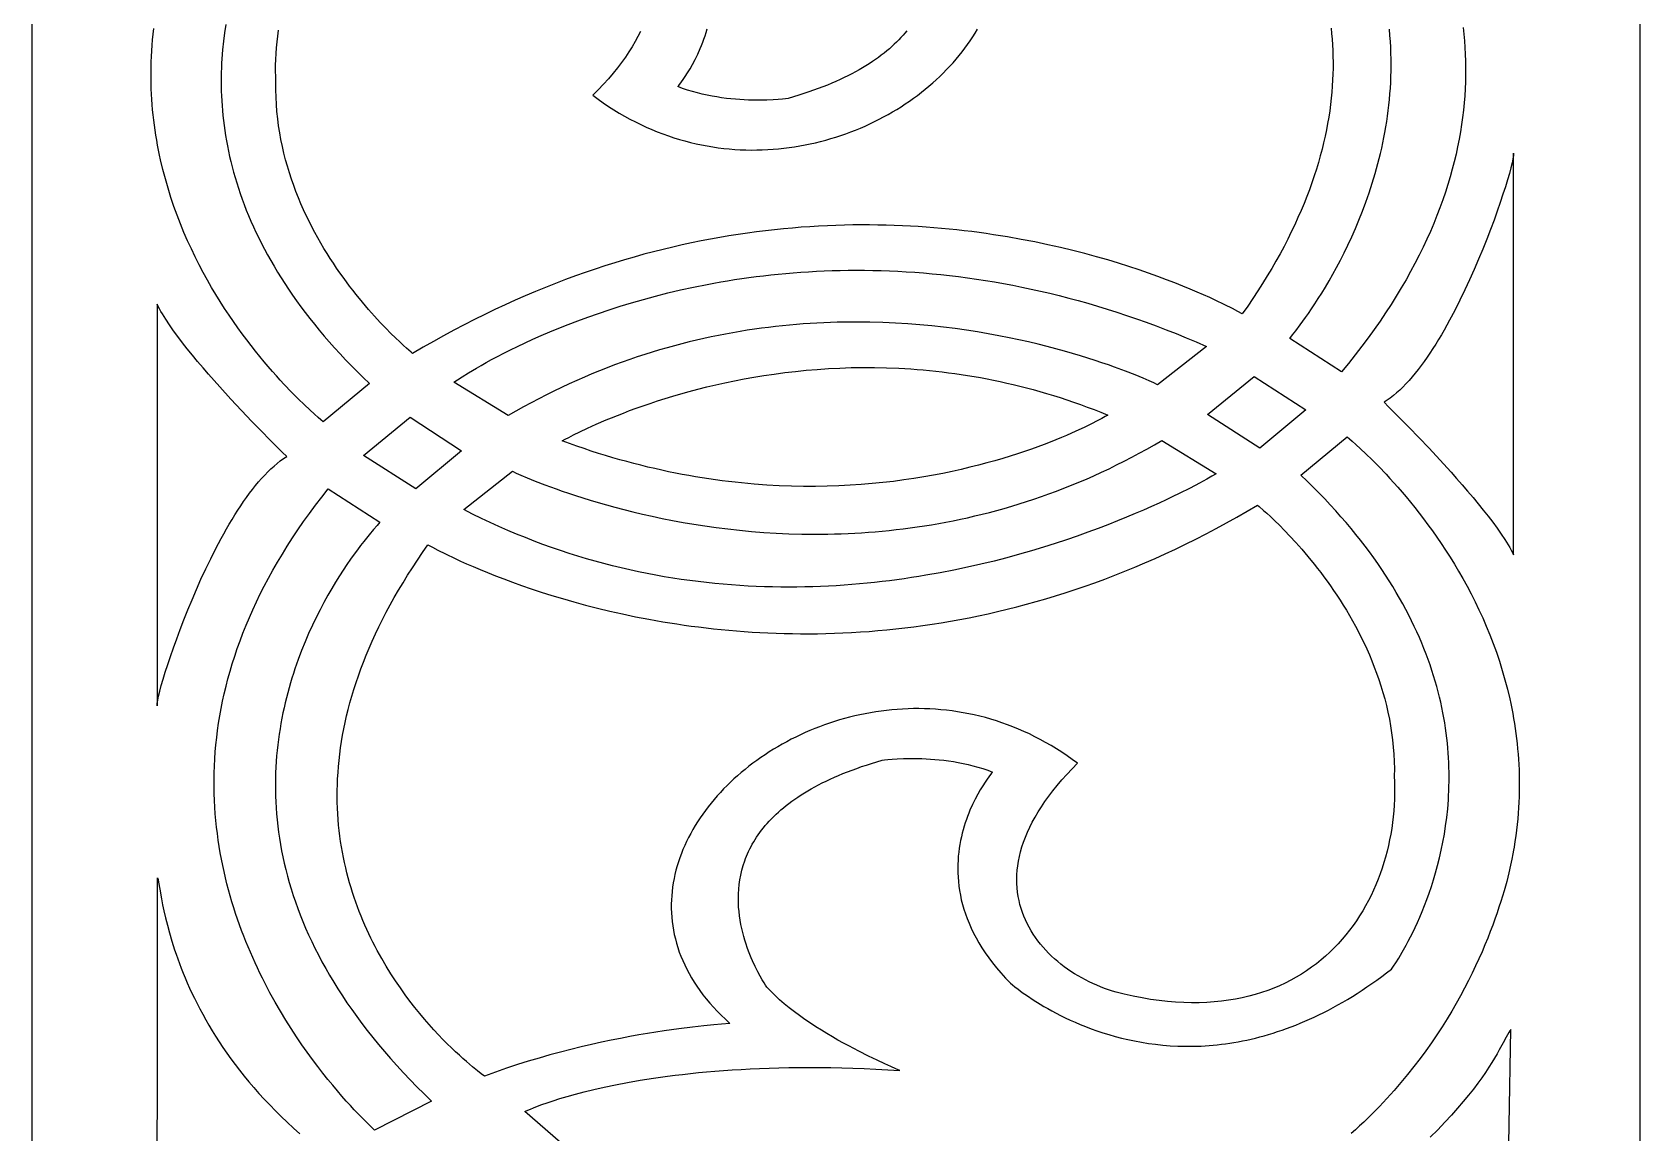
# Model space of a CAD drawing. Extents: x -4425 to -873, y -1243 to 1744.
# Drawn here: x -1282 to -882, y 248.5 to 522.4 of the extents above; entities that cross this region are included whole.
import ezdxf

# ---------------------------------------------------------------- set-up
doc = ezdxf.new("R2010")
doc.units = 0
doc.layers.add('LAYER_1', color=7, linetype='CONTINUOUS')

msp = doc.modelspace()

# ---------------------------------------------------------------- linework, layer by layer
at = {"layer": 'LAYER_1'}
for points in [[(-1281.97, 1256.69), (-881.97, 1256.69), (-881.97, -1243.31), (-1281.97, -1243.31)], [(-913.36, 392.33), (-913.36, 492.27), (-913.37, 492.02), (-913.4, 491.71), (-913.54, 490.91), (-913.75, 489.89), (-914.05, 488.67), (-914.43, 487.26), (-914.89, 485.68), (-915.42, 483.93), (-916.03, 482.04), (-916.7, 480.01), (-917.44, 477.87), (-918.25, 475.62), (-919.12, 473.29), (-920.05, 470.88), (-921.03, 468.42), (-922.07, 465.9), (-923.16, 463.36), (-924.31, 460.8), (-925.49, 458.24), (-926.73, 455.69), (-928, 453.17), (-929.31, 450.69), (-929.99, 449.47), (-930.66, 448.27), (-931.35, 447.08), (-932.05, 445.92), (-932.75, 444.77), (-933.46, 443.65), (-934.18, 442.55), (-934.91, 441.48), (-935.64, 440.44), (-936.38, 439.42), (-937.13, 438.44), (-937.88, 437.5), (-938.63, 436.59), (-939.39, 435.71), (-940.16, 434.88), (-940.93, 434.09), (-941.7, 433.34), (-942.48, 432.63), (-943.26, 431.97), (-944.05, 431.36), (-944.83, 430.8), (-945.62, 430.29), (-944.48, 429.17), (-941.42, 426.1), (-939.34, 423.98), (-936.98, 421.55), (-934.42, 418.85), (-931.72, 415.96), (-928.95, 412.92), (-927.56, 411.36), (-926.18, 409.79), (-924.81, 408.21), (-923.47, 406.63), (-922.17, 405.05), (-920.91, 403.49), (-919.69, 401.95), (-918.54, 400.44), (-917.46, 398.96), (-916.45, 397.52), (-915.53, 396.13), (-914.7, 394.8), (-914.32, 394.16), (-913.97, 393.53), (-913.65, 392.92)], [(-1161.63, 428.08), (-1163.53, 426.98), (-1177.06, 435.28), (-1176.14, 435.9), (-1175.01, 436.63), (-1173.43, 437.61), (-1171.43, 438.79), (-1170.27, 439.46), (-1169, 440.16), (-1167.64, 440.91), (-1166.17, 441.68), (-1164.6, 442.49), (-1162.94, 443.33), (-1161.17, 444.19), (-1159.31, 445.08), (-1157.36, 445.97), (-1155.31, 446.89), (-1153.16, 447.81), (-1150.93, 448.73), (-1148.6, 449.66), (-1146.19, 450.59), (-1143.68, 451.51), (-1141.09, 452.42), (-1138.42, 453.32), (-1135.66, 454.2), (-1132.81, 455.07), (-1129.88, 455.9), (-1126.88, 456.72), (-1123.79, 457.5), (-1120.62, 458.24), (-1117.38, 458.95), (-1114.06, 459.62), (-1112.37, 459.93), (-1110.66, 460.24), (-1108.93, 460.53), (-1107.19, 460.81), (-1105.43, 461.07), (-1103.65, 461.33), (-1101.85, 461.56), (-1100.03, 461.79), (-1098.2, 461.99), (-1096.35, 462.19), (-1094.48, 462.36), (-1092.59, 462.52), (-1090.69, 462.67), (-1088.77, 462.79), (-1086.83, 462.9), (-1084.88, 462.99), (-1082.91, 463.06), (-1080.92, 463.11), (-1078.92, 463.15), (-1076.9, 463.16), (-1074.87, 463.15), (-1072.82, 463.12), (-1070.75, 463.07), (-1068.67, 463), (-1066.58, 462.9), (-1064.47, 462.78), (-1062.34, 462.64), (-1060.2, 462.48), (-1058.04, 462.29), (-1055.87, 462.08), (-1053.69, 461.84), (-1051.49, 461.57), (-1049.28, 461.28), (-1047.05, 460.96), (-1044.81, 460.62), (-1042.56, 460.25), (-1040.29, 459.85), (-1038.01, 459.42), (-1035.72, 458.96), (-1033.41, 458.48), (-1031.09, 457.96), (-1028.76, 457.42), (-1026.41, 456.84), (-1024.05, 456.23), (-1021.68, 455.59), (-1019.3, 454.92), (-1016.91, 454.22), (-1014.5, 453.48), (-1012.08, 452.71), (-1009.65, 451.91), (-1007.21, 451.07), (-1004.76, 450.2), (-1002.3, 449.29), (-999.83, 448.35), (-997.34, 447.37), (-994.84, 446.35), (-992.34, 445.3), (-989.82, 444.21), (-1001.96, 434.67), (-1002.89, 435.1), (-1004.02, 435.61), (-1005.58, 436.28), (-1007.55, 437.1), (-1009.92, 438.02), (-1012.68, 439.05), (-1014.19, 439.59), (-1015.8, 440.14), (-1017.49, 440.7), (-1019.28, 441.28), (-1021.14, 441.86), (-1023.09, 442.44), (-1025.13, 443.03), (-1027.24, 443.61), (-1029.43, 444.18), (-1031.69, 444.75), (-1034.03, 445.3), (-1036.44, 445.84), (-1038.92, 446.37), (-1041.47, 446.87), (-1044.09, 447.35), (-1046.77, 447.8), (-1049.51, 448.23), (-1052.32, 448.62), (-1055.19, 448.98), (-1058.11, 449.3), (-1061.09, 449.58), (-1064.12, 449.81), (-1067.2, 450), (-1070.34, 450.14), (-1073.52, 450.23), (-1076.75, 450.27), (-1080.03, 450.24), (-1081.68, 450.21), (-1083.35, 450.16), (-1085.02, 450.09), (-1086.71, 450.01), (-1088.4, 449.91), (-1090.1, 449.79), (-1091.82, 449.66), (-1093.54, 449.51), (-1095.27, 449.34), (-1097.01, 449.15), (-1098.76, 448.94), (-1100.52, 448.71), (-1102.28, 448.47), (-1104.06, 448.2), (-1105.84, 447.92), (-1107.62, 447.61), (-1109.42, 447.28), (-1111.22, 446.93), (-1113.03, 446.56), (-1114.84, 446.17), (-1116.66, 445.75), (-1118.49, 445.31), (-1120.32, 444.85), (-1122.16, 444.37), (-1124, 443.86), (-1125.85, 443.32), (-1127.71, 442.76), (-1129.56, 442.18), (-1131.43, 441.57), (-1133.29, 440.94), (-1135.16, 440.28), (-1137.04, 439.59), (-1138.91, 438.88), (-1140.79, 438.13), (-1142.68, 437.37), (-1144.56, 436.57), (-1146.45, 435.74), (-1148.34, 434.89), (-1150.24, 434.01), (-1152.13, 433.09), (-1154.03, 432.15), (-1155.93, 431.18), (-1157.83, 430.18), (-1159.73, 429.14)], [(-1250.9, 454.74), (-1250.9, 354.8), (-1250.89, 355.05), (-1250.86, 355.36), (-1250.73, 356.16), (-1250.51, 357.18), (-1250.21, 358.4), (-1249.83, 359.81), (-1249.37, 361.4), (-1248.84, 363.14), (-1248.23, 365.04), (-1247.56, 367.06), (-1246.82, 369.2), (-1246.01, 371.45), (-1245.14, 373.78), (-1244.21, 376.19), (-1243.23, 378.66), (-1242.19, 381.17), (-1241.1, 383.71), (-1239.96, 386.27), (-1238.77, 388.83), (-1237.53, 391.38), (-1236.26, 393.9), (-1234.95, 396.38), (-1234.28, 397.6), (-1233.6, 398.8), (-1232.91, 399.99), (-1232.21, 401.16), (-1231.51, 402.3), (-1230.8, 403.42), (-1230.08, 404.52), (-1229.35, 405.59), (-1228.62, 406.64), (-1227.88, 407.65), (-1227.14, 408.63), (-1226.39, 409.57), (-1225.63, 410.49), (-1224.87, 411.36), (-1224.1, 412.19), (-1223.33, 412.99), (-1222.56, 413.74), (-1221.78, 414.44), (-1221, 415.1), (-1220.22, 415.71), (-1219.43, 416.27), (-1218.64, 416.78), (-1219.78, 417.9), (-1222.84, 420.97), (-1224.93, 423.09), (-1227.28, 425.53), (-1229.84, 428.22), (-1232.54, 431.11), (-1235.31, 434.16), (-1236.7, 435.71), (-1238.08, 437.28), (-1239.45, 438.86), (-1240.79, 440.45), (-1242.09, 442.02), (-1243.36, 443.58), (-1244.57, 445.12), (-1245.72, 446.64), (-1246.8, 448.11), (-1247.81, 449.55), (-1248.73, 450.94), (-1249.56, 452.27), (-1249.94, 452.91), (-1250.29, 453.54), (-1250.61, 454.15)], [(-1016.04, 427.8), (-1014.33, 427.11), (-1015, 426.72), (-1015.82, 426.27), (-1016.97, 425.66), (-1018.43, 424.91), (-1020.19, 424.05), (-1022.26, 423.09), (-1024.61, 422.06), (-1025.89, 421.51), (-1027.25, 420.96), (-1028.67, 420.39), (-1030.16, 419.82), (-1031.72, 419.24), (-1033.34, 418.65), (-1035.03, 418.07), (-1036.79, 417.48), (-1038.61, 416.9), (-1040.49, 416.32), (-1042.44, 415.75), (-1044.44, 415.19), (-1046.51, 414.64), (-1048.64, 414.11), (-1050.82, 413.59), (-1053.06, 413.09), (-1055.36, 412.61), (-1057.72, 412.16), (-1060.13, 411.73), (-1062.59, 411.33), (-1065.11, 410.96), (-1067.68, 410.62), (-1070.31, 410.32), (-1072.98, 410.05), (-1075.7, 409.83), (-1078.47, 409.64), (-1081.29, 409.5), (-1084.16, 409.4), (-1087.08, 409.36), (-1090.04, 409.36), (-1093.04, 409.42), (-1096.09, 409.53), (-1099.18, 409.7), (-1102.31, 409.93), (-1105.48, 410.22), (-1107.09, 410.39), (-1108.7, 410.57), (-1110.32, 410.78), (-1111.95, 411), (-1113.59, 411.23), (-1115.24, 411.49), (-1116.9, 411.76), (-1118.57, 412.05), (-1120.25, 412.36), (-1121.94, 412.68), (-1123.64, 413.03), (-1125.34, 413.4), (-1127.05, 413.78), (-1128.78, 414.18), (-1130.51, 414.61), (-1132.25, 415.05), (-1134, 415.52), (-1135.75, 416.01), (-1137.52, 416.51), (-1139.29, 417.04), (-1141.07, 417.59), (-1142.86, 418.16), (-1144.65, 418.76), (-1146.46, 419.38), (-1148.27, 420.02), (-1150.08, 420.68), (-1149.36, 421.08), (-1148.47, 421.56), (-1147.25, 422.19), (-1145.69, 422.96), (-1143.82, 423.85), (-1141.63, 424.83), (-1139.14, 425.9), (-1137.79, 426.46), (-1136.37, 427.04), (-1134.87, 427.62), (-1133.31, 428.22), (-1131.68, 428.81), (-1129.98, 429.42), (-1128.22, 430.02), (-1126.39, 430.63), (-1124.5, 431.23), (-1122.55, 431.82), (-1120.54, 432.41), (-1118.46, 432.99), (-1116.33, 433.55), (-1114.14, 434.1), (-1111.9, 434.63), (-1109.6, 435.15), (-1107.25, 435.64), (-1104.84, 436.1), (-1102.39, 436.54), (-1099.88, 436.95), (-1097.33, 437.33), (-1094.73, 437.68), (-1092.08, 437.99), (-1089.39, 438.26), (-1086.65, 438.49), (-1083.87, 438.68), (-1081.05, 438.82), (-1078.19, 438.91), (-1075.28, 438.96), (-1072.35, 438.95), (-1069.37, 438.88), (-1066.36, 438.76), (-1063.31, 438.58), (-1061.78, 438.47), (-1060.24, 438.34), (-1058.68, 438.19), (-1057.12, 438.03), (-1055.56, 437.85), (-1053.98, 437.66), (-1052.4, 437.45), (-1050.81, 437.22), (-1049.22, 436.97), (-1047.61, 436.7), (-1046, 436.42), (-1044.39, 436.11), (-1042.76, 435.79), (-1041.13, 435.45), (-1039.5, 435.09), (-1037.86, 434.71), (-1036.21, 434.31), (-1034.56, 433.88), (-1032.9, 433.44), (-1031.23, 432.98), (-1029.56, 432.49), (-1027.89, 431.98), (-1026.21, 431.46), (-1024.53, 430.9), (-1022.84, 430.33), (-1021.14, 429.73), (-1019.44, 429.11), (-1017.74, 428.47)], [(-989.52, 427.22), (-977.89, 436.73), (-965.07, 428.4), (-976.5, 418.89)], [(-1199.56, 417.05), (-1187.93, 426.57), (-1175.11, 418.24), (-1186.53, 408.73)], [(-1172.39, 402.48), (-1174.59, 403.59), (-1162.44, 413.13), (-1161.51, 412.69), (-1160.37, 412.18), (-1158.79, 411.51), (-1156.8, 410.69), (-1154.41, 409.76), (-1151.63, 408.74), (-1150.1, 408.2), (-1148.48, 407.64), (-1146.77, 407.07), (-1144.98, 406.5), (-1143.1, 405.92), (-1141.13, 405.33), (-1139.09, 404.74), (-1136.96, 404.16), (-1134.76, 403.59), (-1132.48, 403.02), (-1130.13, 402.46), (-1127.7, 401.92), (-1125.21, 401.39), (-1122.64, 400.89), (-1120.01, 400.41), (-1117.32, 399.95), (-1114.56, 399.53), (-1111.75, 399.13), (-1108.87, 398.77), (-1105.94, 398.45), (-1102.95, 398.17), (-1099.91, 397.93), (-1096.82, 397.74), (-1093.68, 397.6), (-1090.49, 397.51), (-1087.26, 397.48), (-1083.98, 397.5), (-1082.32, 397.54), (-1080.66, 397.59), (-1078.98, 397.65), (-1077.3, 397.74), (-1075.61, 397.83), (-1073.9, 397.95), (-1072.19, 398.09), (-1070.47, 398.24), (-1068.74, 398.41), (-1067, 398.6), (-1065.26, 398.8), (-1063.5, 399.03), (-1061.74, 399.28), (-1059.97, 399.54), (-1058.19, 399.83), (-1056.41, 400.14), (-1054.62, 400.47), (-1052.83, 400.82), (-1051.02, 401.19), (-1049.22, 401.58), (-1047.4, 402), (-1045.58, 402.44), (-1043.76, 402.9), (-1041.93, 403.39), (-1040.09, 403.9), (-1038.25, 404.43), (-1036.41, 404.99), (-1034.56, 405.58), (-1032.71, 406.19), (-1030.86, 406.82), (-1029, 407.49), (-1027.14, 408.18), (-1025.27, 408.89), (-1023.41, 409.63), (-1021.54, 410.4), (-1019.67, 411.2), (-1017.79, 412.03), (-1015.92, 412.89), (-1014.04, 413.77), (-1012.16, 414.69), (-1010.28, 415.63), (-1008.4, 416.6), (-1006.52, 417.61), (-1004.64, 418.65), (-1002.76, 419.71), (-1000.88, 420.81), (-987.35, 412.52), (-988.42, 411.89), (-989.74, 411.15), (-991.56, 410.16), (-993.85, 408.96), (-996.61, 407.57), (-998.16, 406.82), (-999.82, 406.03), (-1001.58, 405.2), (-1003.45, 404.36), (-1005.42, 403.48), (-1007.5, 402.59), (-1009.67, 401.68), (-1011.94, 400.76), (-1014.3, 399.82), (-1016.76, 398.89), (-1019.3, 397.95), (-1021.93, 397.01), (-1024.65, 396.07), (-1027.45, 395.15), (-1030.34, 394.24), (-1033.3, 393.35), (-1036.34, 392.47), (-1039.45, 391.62), (-1042.64, 390.8), (-1045.9, 390.01), (-1049.23, 389.26), (-1052.62, 388.54), (-1056.08, 387.87), (-1059.6, 387.24), (-1061.38, 386.95), (-1063.17, 386.67), (-1064.99, 386.4), (-1066.81, 386.14), (-1068.65, 385.9), (-1070.5, 385.68), (-1072.37, 385.47), (-1074.25, 385.27), (-1076.14, 385.1), (-1078.05, 384.93), (-1079.96, 384.79), (-1081.89, 384.66), (-1083.83, 384.56), (-1085.79, 384.47), (-1087.75, 384.39), (-1089.72, 384.34), (-1091.71, 384.31), (-1093.7, 384.3), (-1095.71, 384.31), (-1097.73, 384.34), (-1099.75, 384.4), (-1101.79, 384.47), (-1103.83, 384.57), (-1105.88, 384.69), (-1107.94, 384.83), (-1110.01, 385), (-1112.09, 385.2), (-1114.17, 385.42), (-1116.27, 385.66), (-1118.36, 385.93), (-1120.47, 386.23), (-1122.58, 386.55), (-1124.7, 386.9), (-1126.83, 387.28), (-1128.96, 387.69), (-1131.1, 388.12), (-1133.24, 388.59), (-1135.39, 389.08), (-1137.54, 389.61), (-1139.69, 390.16), (-1141.85, 390.75), (-1144.02, 391.37), (-1146.19, 392.02), (-1148.36, 392.7), (-1150.53, 393.41), (-1152.71, 394.16), (-1154.89, 394.94), (-1157.07, 395.76), (-1159.26, 396.61), (-1161.45, 397.5), (-1163.63, 398.42), (-1165.82, 399.38), (-1168.01, 400.38), (-1170.2, 401.41)], [(-1209.93, 406.71), (-1208.31, 408.76), (-1195.43, 400.43), (-1196.16, 399.64), (-1197.01, 398.68), (-1198.13, 397.34), (-1199.48, 395.65), (-1200.24, 394.68), (-1201.03, 393.62), (-1201.87, 392.48), (-1202.74, 391.25), (-1203.64, 389.95), (-1204.56, 388.56), (-1205.5, 387.1), (-1206.46, 385.56), (-1207.43, 383.95), (-1208.4, 382.26), (-1209.37, 380.5), (-1210.34, 378.67), (-1211.3, 376.77), (-1212.25, 374.81), (-1213.17, 372.77), (-1214.07, 370.67), (-1214.94, 368.51), (-1215.78, 366.28), (-1216.58, 364), (-1216.97, 362.83), (-1217.34, 361.65), (-1217.7, 360.46), (-1218.05, 359.25), (-1218.38, 358.02), (-1218.7, 356.79), (-1219.01, 355.53), (-1219.3, 354.27), (-1219.57, 352.99), (-1219.83, 351.7), (-1220.08, 350.39), (-1220.3, 349.08), (-1220.51, 347.74), (-1220.69, 346.4), (-1220.86, 345.05), (-1221.01, 343.68), (-1221.14, 342.3), (-1221.25, 340.9), (-1221.33, 339.5), (-1221.39, 338.08), (-1221.43, 336.66), (-1221.45, 335.22), (-1221.44, 333.77), (-1221.41, 332.31), (-1221.35, 330.84), (-1221.27, 329.36), (-1221.15, 327.87), (-1221.02, 326.36), (-1220.85, 324.85), (-1220.66, 323.33), (-1220.43, 321.8), (-1220.18, 320.26), (-1219.9, 318.71), (-1219.58, 317.15), (-1219.24, 315.58), (-1218.86, 314), (-1218.45, 312.42), (-1218, 310.82), (-1217.53, 309.22), (-1217.02, 307.61), (-1216.47, 305.99), (-1215.89, 304.37), (-1215.27, 302.73), (-1214.61, 301.09), (-1213.92, 299.44), (-1213.18, 297.79), (-1212.41, 296.13), (-1211.6, 294.46), (-1210.75, 292.78), (-1209.86, 291.1), (-1208.93, 289.41), (-1207.96, 287.72), (-1206.94, 286.02), (-1205.89, 284.31), (-1204.78, 282.6), (-1203.64, 280.89), (-1202.45, 279.17), (-1201.21, 277.44), (-1199.93, 275.71), (-1198.6, 273.97), (-1197.22, 272.23), (-1195.8, 270.49), (-1194.33, 268.74), (-1192.8, 266.99), (-1191.23, 265.23), (-1189.61, 263.48), (-1187.94, 261.71), (-1186.22, 259.95), (-1184.44, 258.18), (-1182.61, 256.41), (-1196.75, 249.21), (-1197.65, 250.04), (-1198.71, 251.06), (-1200.12, 252.47), (-1201.83, 254.26), (-1202.79, 255.3), (-1203.81, 256.43), (-1204.89, 257.64), (-1206.02, 258.95), (-1207.19, 260.34), (-1208.4, 261.82), (-1209.65, 263.38), (-1210.92, 265.03), (-1212.22, 266.75), (-1213.53, 268.56), (-1214.86, 270.45), (-1216.2, 272.42), (-1217.54, 274.46), (-1218.87, 276.58), (-1220.2, 278.78), (-1221.51, 281.05), (-1222.8, 283.39), (-1224.07, 285.8), (-1224.69, 287.03), (-1225.31, 288.28), (-1225.92, 289.54), (-1226.51, 290.82), (-1227.1, 292.12), (-1227.68, 293.44), (-1228.24, 294.77), (-1228.79, 296.12), (-1229.33, 297.48), (-1229.86, 298.86), (-1230.37, 300.26), (-1230.87, 301.67), (-1231.35, 303.1), (-1231.81, 304.54), (-1232.26, 306), (-1232.69, 307.47), (-1233.1, 308.96), (-1233.5, 310.46), (-1233.87, 311.97), (-1234.23, 313.5), (-1234.56, 315.05), (-1234.87, 316.6), (-1235.16, 318.18), (-1235.43, 319.76), (-1235.67, 321.36), (-1235.89, 322.97), (-1236.09, 324.6), (-1236.26, 326.24), (-1236.4, 327.89), (-1236.51, 329.55), (-1236.6, 331.23), (-1236.66, 332.92), (-1236.69, 334.62), (-1236.7, 336.33), (-1236.67, 338.06), (-1236.61, 339.79), (-1236.52, 341.54), (-1236.4, 343.3), (-1236.24, 345.07), (-1236.05, 346.85), (-1235.83, 348.65), (-1235.57, 350.45), (-1235.28, 352.27), (-1234.95, 354.09), (-1234.58, 355.92), (-1234.17, 357.77), (-1233.73, 359.62), (-1233.25, 361.49), (-1232.73, 363.36), (-1232.17, 365.25), (-1231.57, 367.14), (-1230.92, 369.04), (-1230.24, 370.95), (-1229.51, 372.87), (-1228.74, 374.8), (-1227.92, 376.74), (-1227.06, 378.68), (-1226.15, 380.64), (-1225.2, 382.6), (-1224.2, 384.57), (-1223.16, 386.55), (-1222.06, 388.53), (-1220.92, 390.52), (-1219.72, 392.52), (-1218.48, 394.53), (-1217.18, 396.54), (-1215.84, 398.56), (-1214.44, 400.59), (-1212.99, 402.62), (-1211.48, 404.66)], [(-1109.5, 276.76), (-1108.42, 275.76), (-1110.49, 275.59), (-1112.39, 275.42), (-1114.81, 275.17), (-1117.7, 274.84), (-1121.03, 274.42), (-1124.76, 273.88), (-1126.76, 273.58), (-1128.84, 273.24), (-1131.01, 272.87), (-1133.24, 272.46), (-1135.55, 272.02), (-1137.91, 271.55), (-1140.34, 271.04), (-1142.82, 270.49), (-1145.35, 269.9), (-1147.92, 269.28), (-1150.52, 268.6), (-1153.17, 267.89), (-1155.83, 267.13), (-1158.53, 266.33), (-1161.23, 265.48), (-1163.96, 264.58), (-1166.69, 263.63), (-1169.42, 262.62), (-1170.21, 263.21), (-1171.15, 263.94), (-1172.4, 264.95), (-1173.92, 266.24), (-1174.78, 266.99), (-1175.68, 267.81), (-1176.64, 268.7), (-1177.65, 269.66), (-1178.69, 270.68), (-1179.77, 271.78), (-1180.88, 272.93), (-1182.02, 274.16), (-1183.18, 275.45), (-1184.36, 276.81), (-1185.55, 278.23), (-1186.75, 279.72), (-1187.96, 281.27), (-1189.16, 282.88), (-1190.36, 284.56), (-1191.55, 286.3), (-1192.72, 288.11), (-1193.87, 289.97), (-1195, 291.9), (-1196.1, 293.89), (-1196.64, 294.9), (-1197.17, 295.94), (-1197.69, 296.98), (-1198.2, 298.05), (-1198.7, 299.12), (-1199.19, 300.22), (-1199.66, 301.32), (-1200.13, 302.44), (-1200.58, 303.58), (-1201.02, 304.73), (-1201.44, 305.9), (-1201.85, 307.08), (-1202.24, 308.28), (-1202.62, 309.48), (-1202.98, 310.71), (-1203.32, 311.95), (-1203.65, 313.2), (-1203.96, 314.47), (-1204.25, 315.75), (-1204.52, 317.04), (-1204.77, 318.35), (-1205, 319.68), (-1205.21, 321.02), (-1205.4, 322.37), (-1205.56, 323.73), (-1205.71, 325.11), (-1205.83, 326.51), (-1205.92, 327.91), (-1205.99, 329.33), (-1206.04, 330.77), (-1206.06, 332.22), (-1206.05, 333.68), (-1206.02, 335.15), (-1205.96, 336.64), (-1205.87, 338.14), (-1205.75, 339.66), (-1205.61, 341.18), (-1205.43, 342.73), (-1205.23, 344.28), (-1204.99, 345.85), (-1204.72, 347.43), (-1204.42, 349.02), (-1204.09, 350.63), (-1203.72, 352.25), (-1203.32, 353.88), (-1202.89, 355.52), (-1202.42, 357.18), (-1201.91, 358.85), (-1201.37, 360.53), (-1200.8, 362.23), (-1200.18, 363.94), (-1199.53, 365.66), (-1198.84, 367.39), (-1198.11, 369.14), (-1197.34, 370.89), (-1196.53, 372.66), (-1195.68, 374.44), (-1194.79, 376.24), (-1193.86, 378.04), (-1192.88, 379.86), (-1191.86, 381.69), (-1190.8, 383.53), (-1189.69, 385.39), (-1188.54, 387.25), (-1187.35, 389.13), (-1186.1, 391.02), (-1184.82, 392.92), (-1183.48, 394.83), (-1182.37, 394.22), (-1181.01, 393.5), (-1179.13, 392.56), (-1176.74, 391.42), (-1175.36, 390.78), (-1173.87, 390.11), (-1172.25, 389.41), (-1170.52, 388.67), (-1168.67, 387.91), (-1166.71, 387.13), (-1164.64, 386.34), (-1162.46, 385.53), (-1160.18, 384.71), (-1157.78, 383.89), (-1155.29, 383.06), (-1152.69, 382.24), (-1150, 381.43), (-1147.2, 380.63), (-1144.31, 379.85), (-1141.33, 379.08), (-1138.26, 378.34), (-1135.09, 377.63), (-1131.84, 376.94), (-1128.5, 376.3), (-1125.07, 375.69), (-1121.57, 375.13), (-1119.78, 374.87), (-1117.98, 374.62), (-1116.15, 374.38), (-1114.31, 374.15), (-1112.45, 373.94), (-1110.57, 373.75), (-1108.67, 373.57), (-1106.75, 373.4), (-1104.81, 373.26), (-1102.86, 373.12), (-1100.89, 373.01), (-1098.9, 372.91), (-1096.89, 372.83), (-1094.86, 372.77), (-1092.82, 372.73), (-1090.77, 372.71), (-1088.69, 372.71), (-1086.6, 372.72), (-1084.49, 372.76), (-1082.37, 372.83), (-1080.24, 372.91), (-1078.08, 373.02), (-1075.91, 373.15), (-1073.73, 373.3), (-1071.54, 373.48), (-1069.32, 373.68), (-1067.1, 373.91), (-1064.86, 374.16), (-1062.61, 374.44), (-1060.34, 374.75), (-1058.06, 375.08), (-1055.77, 375.44), (-1053.47, 375.83), (-1051.15, 376.25), (-1048.82, 376.7), (-1046.48, 377.17), (-1044.13, 377.68), (-1041.76, 378.22), (-1039.39, 378.79), (-1037, 379.39), (-1034.6, 380.02), (-1032.2, 380.69), (-1029.78, 381.39), (-1027.35, 382.12), (-1024.91, 382.89), (-1022.47, 383.69), (-1020.01, 384.53), (-1017.55, 385.41), (-1015.07, 386.32), (-1012.59, 387.26), (-1010.1, 388.25), (-1007.6, 389.27), (-1005.09, 390.33), (-1002.58, 391.43), (-1000.05, 392.57), (-997.53, 393.75), (-994.99, 394.97), (-992.45, 396.23), (-989.9, 397.53), (-987.34, 398.88), (-984.78, 400.26), (-982.21, 401.69), (-979.64, 403.17), (-977.06, 404.68), (-976.67, 404.36), (-975.57, 403.4), (-974.78, 402.69), (-973.85, 401.84), (-972.8, 400.83), (-971.63, 399.69), (-970.37, 398.4), (-969.01, 396.98), (-967.58, 395.42), (-966.09, 393.74), (-964.55, 391.92), (-962.97, 389.99), (-962.17, 388.97), (-961.37, 387.92), (-960.57, 386.85), (-959.76, 385.75), (-958.95, 384.61), (-958.15, 383.45), (-957.35, 382.26), (-956.56, 381.05), (-955.77, 379.8), (-954.99, 378.53), (-954.22, 377.23), (-953.47, 375.91), (-952.72, 374.56), (-952, 373.18), (-951.28, 371.78), (-950.59, 370.36), (-949.92, 368.91), (-949.27, 367.44), (-948.64, 365.94), (-948.04, 364.42), (-947.46, 362.88), (-946.91, 361.31), (-946.39, 359.72), (-945.9, 358.12), (-945.45, 356.49), (-945.02, 354.84), (-944.64, 353.17), (-944.29, 351.47), (-943.98, 349.76), (-943.72, 348.03), (-943.49, 346.28), (-943.31, 344.52), (-943.18, 342.73), (-943.09, 340.93), (-943.05, 339.11), (-943.06, 337.27), (-943, 335.84), (-942.97, 334.4), (-942.98, 332.95), (-943.01, 331.51), (-943.08, 330.06), (-943.19, 328.61), (-943.33, 327.17), (-943.5, 325.72), (-943.7, 324.28), (-943.94, 322.84), (-944.22, 321.4), (-944.53, 319.98), (-944.87, 318.56), (-945.24, 317.14), (-945.65, 315.74), (-946.1, 314.35), (-946.58, 312.97), (-947.1, 311.61), (-947.65, 310.26), (-948.23, 308.92), (-948.85, 307.6), (-949.51, 306.3), (-950.2, 305.02), (-950.92, 303.76), (-951.68, 302.52), (-952.48, 301.3), (-953.31, 300.1), (-954.18, 298.93), (-955.09, 297.79), (-956.03, 296.67), (-957.01, 295.58), (-958.02, 294.52), (-959.07, 293.49), (-960.16, 292.49), (-961.28, 291.53), (-962.44, 290.6), (-963.64, 289.7), (-964.87, 288.84), (-966.14, 288.02), (-967.45, 287.24), (-968.79, 286.49), (-970.17, 285.79), (-971.59, 285.13), (-973.05, 284.51), (-974.55, 283.94), (-976.08, 283.41), (-977.65, 282.93), (-979.26, 282.5), (-980.9, 282.11), (-982.59, 281.78), (-984.31, 281.49), (-986.07, 281.26), (-987.87, 281.08), (-989.71, 280.96), (-991.59, 280.89), (-993.51, 280.88), (-995.46, 280.93), (-997.46, 281.04), (-999.49, 281.2), (-1001.56, 281.43), (-1003.68, 281.72), (-1005.83, 282.08), (-1008.02, 282.5), (-1010.25, 282.99), (-1011.24, 283.23), (-1012.23, 283.5), (-1013.21, 283.79), (-1014.19, 284.11), (-1015.16, 284.46), (-1016.13, 284.83), (-1017.09, 285.22), (-1018.04, 285.64), (-1018.98, 286.08), (-1019.91, 286.55), (-1020.83, 287.05), (-1021.73, 287.56), (-1022.62, 288.1), (-1023.5, 288.66), (-1024.35, 289.25), (-1025.19, 289.85), (-1026.01, 290.48), (-1026.81, 291.14), (-1027.59, 291.81), (-1028.34, 292.5), (-1029.08, 293.22), (-1029.78, 293.96), (-1030.46, 294.72), (-1031.12, 295.5), (-1031.74, 296.29), (-1032.34, 297.11), (-1032.91, 297.95), (-1033.44, 298.81), (-1033.94, 299.69), (-1034.41, 300.58), (-1034.84, 301.5), (-1035.24, 302.43), (-1035.59, 303.38), (-1035.91, 304.35), (-1036.19, 305.34), (-1036.43, 306.34), (-1036.63, 307.36), (-1036.78, 308.4), (-1036.89, 309.46), (-1036.95, 310.53), (-1036.97, 311.61), (-1036.94, 312.72), (-1036.86, 313.84), (-1036.73, 314.97), (-1036.55, 316.12), (-1036.32, 317.28), (-1036.03, 318.46), (-1035.69, 319.65), (-1035.3, 320.86), (-1034.84, 322.08), (-1034.33, 323.31), (-1033.76, 324.56), (-1033.13, 325.82), (-1032.44, 327.09), (-1031.68, 328.38), (-1030.86, 329.67), (-1029.98, 330.98), (-1029.03, 332.3), (-1028.01, 333.63), (-1026.92, 334.98), (-1025.77, 336.33), (-1024.54, 337.7), (-1023.24, 339.07), (-1021.87, 340.46), (-1023.18, 341.42), (-1024.49, 342.34), (-1025.8, 343.23), (-1027.13, 344.07), (-1028.46, 344.88), (-1029.8, 345.66), (-1031.14, 346.39), (-1032.49, 347.09), (-1033.84, 347.76), (-1035.2, 348.39), (-1036.56, 348.98), (-1037.93, 349.54), (-1039.3, 350.06), (-1040.67, 350.55), (-1042.05, 351.01), (-1043.43, 351.43), (-1044.8, 351.82), (-1046.19, 352.18), (-1047.57, 352.51), (-1048.95, 352.8), (-1050.33, 353.06), (-1051.71, 353.29), (-1053.09, 353.49), (-1054.47, 353.66), (-1055.85, 353.8), (-1057.22, 353.91), (-1058.59, 353.99), (-1059.96, 354.04), (-1061.33, 354.07), (-1062.69, 354.06), (-1064.05, 354.03), (-1065.4, 353.97), (-1066.75, 353.88), (-1068.09, 353.77), (-1069.42, 353.63), (-1070.75, 353.46), (-1072.08, 353.27), (-1073.39, 353.05), (-1074.7, 352.81), (-1076, 352.54), (-1077.29, 352.25), (-1078.57, 351.94), (-1079.84, 351.6), (-1081.11, 351.24), (-1082.36, 350.85), (-1083.6, 350.44), (-1084.83, 350.02), (-1086.05, 349.56), (-1087.26, 349.09), (-1088.45, 348.6), (-1089.63, 348.09), (-1090.8, 347.55), (-1091.96, 347), (-1093.1, 346.43), (-1094.22, 345.84), (-1095.33, 345.23), (-1096.43, 344.6), (-1097.51, 343.95), (-1098.57, 343.29), (-1099.62, 342.6), (-1100.65, 341.91), (-1101.66, 341.19), (-1102.66, 340.46), (-1103.63, 339.71), (-1104.59, 338.95), (-1105.53, 338.17), (-1106.45, 337.38), (-1107.35, 336.57), (-1108.22, 335.75), (-1109.08, 334.92), (-1109.92, 334.07), (-1110.73, 333.21), (-1111.52, 332.34), (-1112.29, 331.45), (-1113.04, 330.56), (-1113.76, 329.65), (-1114.46, 328.73), (-1115.13, 327.8), (-1115.78, 326.86), (-1116.41, 325.91), (-1117, 324.95), (-1117.58, 323.98), (-1118.12, 323), (-1118.64, 322.02), (-1119.13, 321.02), (-1119.6, 320.02), (-1120.04, 319.01), (-1120.44, 318), (-1120.82, 316.97), (-1121.17, 315.94), (-1121.49, 314.91), (-1121.78, 313.87), (-1122.04, 312.82), (-1122.26, 311.77), (-1122.46, 310.71), (-1122.62, 309.65), (-1122.75, 308.59), (-1122.85, 307.52), (-1122.92, 306.45), (-1122.95, 305.38), (-1122.95, 304.31), (-1122.91, 303.23), (-1122.84, 302.15), (-1122.73, 301.07), (-1122.58, 299.99), (-1122.41, 298.91), (-1122.19, 297.83), (-1121.94, 296.75), (-1121.64, 295.67), (-1121.31, 294.59), (-1120.95, 293.51), (-1120.54, 292.44), (-1120.1, 291.36), (-1119.61, 290.29), (-1119.09, 289.22), (-1118.52, 288.16), (-1117.91, 287.1), (-1117.26, 286.04), (-1116.57, 284.99), (-1115.84, 283.94), (-1115.07, 282.89), (-1114.25, 281.85), (-1113.39, 280.82), (-1112.48, 279.79), (-1111.53, 278.77), (-1110.54, 277.76)]]:
    msp.add_lwpolyline(points, close=True, dxfattribs=at)
for points in [[(-1233.75, 524.31), (-1234.07, 522.24), (-1234.35, 520.13), (-1234.57, 517.96), (-1234.75, 515.76), (-1234.82, 514.64), (-1234.87, 513.51), (-1234.91, 512.37), (-1234.93, 511.21), (-1234.94, 510.05), (-1234.93, 508.88), (-1234.9, 507.7), (-1234.86, 506.51), (-1234.79, 505.3), (-1234.72, 504.09), (-1234.62, 502.87), (-1234.5, 501.64), (-1234.37, 500.4), (-1234.21, 499.16), (-1234.04, 497.9), (-1233.84, 496.64), (-1233.62, 495.36), (-1233.38, 494.08), (-1233.12, 492.79), (-1232.84, 491.49), (-1232.53, 490.19), (-1232.2, 488.88), (-1231.85, 487.56), (-1231.47, 486.23), (-1231.07, 484.9), (-1230.65, 483.55), (-1230.19, 482.21), (-1229.72, 480.85), (-1229.21, 479.49), (-1228.68, 478.12), (-1228.12, 476.75), (-1227.53, 475.37), (-1226.92, 473.99), (-1226.28, 472.59), (-1225.6, 471.2), (-1224.9, 469.8), (-1224.17, 468.39), (-1223.41, 466.98), (-1222.62, 465.56), (-1221.79, 464.14), (-1220.94, 462.71), (-1220.05, 461.28), (-1219.13, 459.85), (-1218.17, 458.41), (-1217.19, 456.97), (-1216.16, 455.52), (-1215.11, 454.07), (-1214.02, 452.62), (-1212.89, 451.16), (-1211.73, 449.7), (-1210.53, 448.24), (-1209.3, 446.77), (-1208.03, 445.31), (-1206.72, 443.84), (-1205.37, 442.36), (-1203.99, 440.89), (-1202.57, 439.41), (-1201.1, 437.93), (-1199.6, 436.45), (-1198.06, 434.97), (-1209.54, 425.46), (-1210.12, 425.94), (-1210.81, 426.53), (-1211.74, 427.35), (-1212.89, 428.39), (-1214.24, 429.66), (-1215.76, 431.14), (-1217.44, 432.84), (-1219.26, 434.75), (-1220.22, 435.78), (-1221.2, 436.86), (-1222.2, 437.99), (-1223.23, 439.17), (-1224.27, 440.4), (-1225.33, 441.69), (-1226.4, 443.01), (-1227.49, 444.39), (-1228.58, 445.82), (-1229.68, 447.29), (-1230.78, 448.81), (-1231.88, 450.37), (-1232.98, 451.98), (-1234.08, 453.64), (-1235.16, 455.34), (-1236.24, 457.08), (-1237.31, 458.87), (-1238.35, 460.7), (-1239.39, 462.58), (-1240.4, 464.49), (-1241.39, 466.45), (-1242.35, 468.45), (-1243.29, 470.49), (-1244.19, 472.57), (-1245.06, 474.69), (-1245.9, 476.85), (-1246.7, 479.05), (-1247.45, 481.29), (-1248.16, 483.56), (-1248.83, 485.87), (-1249.45, 488.22), (-1250.02, 490.61), (-1250.28, 491.82), (-1250.53, 493.03), (-1250.76, 494.26), (-1250.98, 495.49), (-1251.19, 496.73), (-1251.38, 497.98), (-1251.56, 499.24), (-1251.72, 500.51), (-1251.86, 501.78), (-1251.99, 503.07), (-1252.1, 504.36), (-1252.19, 505.66), (-1252.27, 506.97), (-1252.33, 508.29), (-1252.37, 509.61), (-1252.39, 510.95), (-1252.39, 512.29), (-1252.38, 513.64), (-1252.34, 515), (-1252.29, 516.36), (-1252.21, 517.74), (-1252.12, 519.12), (-1252, 520.51), (-1251.87, 521.9), (-1251.71, 523.31)], [(-958.79, 523.4), (-958.65, 522.02), (-958.53, 520.63), (-958.44, 519.22), (-958.37, 517.8), (-958.32, 516.36), (-958.3, 514.92), (-958.31, 513.46), (-958.34, 511.98), (-958.4, 510.49), (-958.49, 508.99), (-958.61, 507.48), (-958.75, 505.95), (-958.93, 504.41), (-959.13, 502.85), (-959.37, 501.28), (-959.64, 499.7), (-959.94, 498.11), (-960.27, 496.5), (-960.64, 494.89), (-961.04, 493.25), (-961.47, 491.61), (-961.94, 489.95), (-962.44, 488.28), (-962.99, 486.6), (-963.56, 484.9), (-964.18, 483.19), (-964.83, 481.47), (-965.52, 479.74), (-966.25, 478), (-967.02, 476.24), (-967.83, 474.47), (-968.68, 472.69), (-969.57, 470.89), (-970.5, 469.09), (-971.48, 467.27), (-972.5, 465.44), (-973.56, 463.6), (-974.66, 461.75), (-975.82, 459.88), (-977.01, 458), (-978.25, 456.12), (-979.54, 454.22), (-980.88, 452.3), (-981.99, 452.91), (-983.35, 453.63), (-985.23, 454.57), (-987.62, 455.72), (-988.99, 456.35), (-990.49, 457.02), (-992.11, 457.73), (-993.84, 458.46), (-995.69, 459.22), (-997.65, 460), (-999.72, 460.8), (-1001.9, 461.6), (-1004.18, 462.42), (-1006.57, 463.24), (-1009.07, 464.07), (-1011.67, 464.89), (-1014.36, 465.7), (-1017.16, 466.5), (-1020.04, 467.29), (-1023.03, 468.05), (-1026.1, 468.79), (-1029.27, 469.51), (-1032.52, 470.19), (-1035.86, 470.83), (-1039.29, 471.44), (-1042.79, 472), (-1044.58, 472.27), (-1046.38, 472.52), (-1048.2, 472.75), (-1050.05, 472.98), (-1051.91, 473.19), (-1053.79, 473.38), (-1055.69, 473.56), (-1057.61, 473.73), (-1059.54, 473.88), (-1061.5, 474.01), (-1063.47, 474.12), (-1065.46, 474.22), (-1067.47, 474.3), (-1069.49, 474.36), (-1071.53, 474.4), (-1073.59, 474.42), (-1075.67, 474.43), (-1077.76, 474.41), (-1079.86, 474.37), (-1081.99, 474.31), (-1084.12, 474.22), (-1086.28, 474.12), (-1088.44, 473.99), (-1090.63, 473.83), (-1092.82, 473.66), (-1095.03, 473.45), (-1097.26, 473.23), (-1099.5, 472.97), (-1101.75, 472.69), (-1104.02, 472.39), (-1106.3, 472.05), (-1108.59, 471.69), (-1110.89, 471.3), (-1113.21, 470.88), (-1115.54, 470.44), (-1117.88, 469.96), (-1120.23, 469.45), (-1122.6, 468.91), (-1124.97, 468.34), (-1127.36, 467.74), (-1129.75, 467.11), (-1132.16, 466.44), (-1134.58, 465.74), (-1137.01, 465.01), (-1139.44, 464.24), (-1141.89, 463.44), (-1144.35, 462.6), (-1146.81, 461.73), (-1149.29, 460.82), (-1151.77, 459.87), (-1154.26, 458.88), (-1156.76, 457.86), (-1159.27, 456.8), (-1161.78, 455.7), (-1164.3, 454.56), (-1166.83, 453.38), (-1169.37, 452.16), (-1171.91, 450.9), (-1174.46, 449.6), (-1177.02, 448.25), (-1179.58, 446.87), (-1182.15, 445.44), (-1184.72, 443.97), (-1187.3, 442.45), (-1187.69, 442.77), (-1188.79, 443.73), (-1189.58, 444.44), (-1190.51, 445.3), (-1191.56, 446.3), (-1192.72, 447.44), (-1193.99, 448.73), (-1195.35, 450.15), (-1196.78, 451.71), (-1198.27, 453.39), (-1199.81, 455.21), (-1201.39, 457.15), (-1202.18, 458.16), (-1202.99, 459.21), (-1203.79, 460.28), (-1204.6, 461.39), (-1205.4, 462.52), (-1206.21, 463.68), (-1207.01, 464.87), (-1207.8, 466.09), (-1208.59, 467.33), (-1209.37, 468.6), (-1210.14, 469.9), (-1210.89, 471.22), (-1211.63, 472.57), (-1212.36, 473.95), (-1213.07, 475.35), (-1213.77, 476.77), (-1214.44, 478.22), (-1215.09, 479.7), (-1215.72, 481.19), (-1216.32, 482.71), (-1216.9, 484.26), (-1217.45, 485.82), (-1217.97, 487.41), (-1218.46, 489.02), (-1218.91, 490.65), (-1219.33, 492.3), (-1219.72, 493.97), (-1220.07, 495.66), (-1220.37, 497.37), (-1220.64, 499.1), (-1220.87, 500.85), (-1221.05, 502.62), (-1221.18, 504.4), (-1221.27, 506.2), (-1221.31, 508.03), (-1221.3, 509.86), (-1221.36, 511.3), (-1221.39, 512.74), (-1221.38, 514.18), (-1221.34, 515.62), (-1221.27, 517.07), (-1221.17, 518.52), (-1221.03, 519.97), (-1220.86, 521.41), (-1220.65, 522.86)], [(-1130.6, 522.57), (-1131.23, 521.31), (-1131.92, 520.04), (-1132.68, 518.76), (-1133.5, 517.46), (-1134.38, 516.15), (-1135.33, 514.83), (-1136.35, 513.5), (-1137.43, 512.15), (-1138.59, 510.8), (-1139.82, 509.44), (-1141.11, 508.06), (-1142.48, 506.68), (-1141.18, 505.71), (-1139.87, 504.79), (-1138.56, 503.91), (-1137.23, 503.06), (-1135.9, 502.25), (-1134.56, 501.48), (-1133.22, 500.74), (-1131.87, 500.04), (-1130.52, 499.38), (-1129.16, 498.75), (-1127.79, 498.15), (-1126.43, 497.59), (-1125.06, 497.07), (-1123.68, 496.58), (-1122.31, 496.12), (-1120.93, 495.7), (-1119.55, 495.31), (-1118.17, 494.95), (-1116.79, 494.63), (-1115.41, 494.33), (-1114.03, 494.07), (-1112.65, 493.84), (-1111.27, 493.64), (-1109.89, 493.47), (-1108.51, 493.33), (-1107.14, 493.22), (-1105.77, 493.14), (-1104.4, 493.09), (-1103.03, 493.06), (-1101.67, 493.07), (-1100.31, 493.1), (-1098.96, 493.16), (-1097.61, 493.25), (-1096.27, 493.36), (-1094.93, 493.5), (-1093.6, 493.67), (-1092.28, 493.86), (-1090.97, 494.08), (-1089.66, 494.32), (-1088.36, 494.59), (-1087.07, 494.88), (-1085.79, 495.2), (-1084.51, 495.54), (-1083.25, 495.9), (-1082, 496.28), (-1080.76, 496.69), (-1079.53, 497.12), (-1078.31, 497.57), (-1077.1, 498.04), (-1075.91, 498.53), (-1074.73, 499.04), (-1073.56, 499.58), (-1072.4, 500.13), (-1071.26, 500.7), (-1070.14, 501.3), (-1069.02, 501.91), (-1067.93, 502.53), (-1066.85, 503.18), (-1065.79, 503.85), (-1064.74, 504.53), (-1063.71, 505.23), (-1062.7, 505.94), (-1061.7, 506.67), (-1060.73, 507.42), (-1059.77, 508.18), (-1058.83, 508.96), (-1057.91, 509.75), (-1057.01, 510.56), (-1056.13, 511.38), (-1055.28, 512.21), (-1054.44, 513.06), (-1053.63, 513.92), (-1052.84, 514.79), (-1052.07, 515.68), (-1051.32, 516.57), (-1050.6, 517.48), (-1049.9, 518.4), (-1049.23, 519.33), (-1048.58, 520.27), (-1047.95, 521.22), (-1047.35, 522.18), (-1046.78, 523.15)], [(-1064.32, 522.75), (-1064.8, 522.18), (-1065.29, 521.61), (-1065.8, 521.05), (-1066.34, 520.48), (-1066.89, 519.92), (-1067.47, 519.37), (-1068.07, 518.81), (-1068.69, 518.26), (-1069.34, 517.72), (-1070.01, 517.18), (-1070.7, 516.64), (-1071.42, 516.11), (-1072.16, 515.58), (-1072.92, 515.06), (-1073.71, 514.54), (-1074.53, 514.03), (-1075.37, 513.52), (-1076.23, 513.02), (-1077.12, 512.52), (-1078.04, 512.03), (-1078.99, 511.55), (-1079.96, 511.07), (-1080.96, 510.6), (-1081.98, 510.14), (-1083.04, 509.68), (-1084.12, 509.23), (-1085.24, 508.79), (-1086.38, 508.35), (-1087.55, 507.93), (-1088.75, 507.51), (-1089.98, 507.09), (-1091.24, 506.69), (-1092.53, 506.29), (-1093.85, 505.91), (-1094.5, 505.83), (-1095.28, 505.75), (-1096.33, 505.66), (-1097.63, 505.57), (-1099.15, 505.5), (-1100.86, 505.47), (-1102.76, 505.48), (-1103.76, 505.51), (-1104.8, 505.55), (-1105.87, 505.61), (-1106.97, 505.69), (-1108.1, 505.8), (-1109.25, 505.92), (-1110.42, 506.08), (-1111.6, 506.26), (-1112.8, 506.46), (-1114.01, 506.7), (-1115.23, 506.97), (-1116.46, 507.27), (-1117.68, 507.61), (-1118.91, 507.99), (-1120.13, 508.4), (-1121.34, 508.86), (-1121.1, 509.15), (-1120.44, 510), (-1119.99, 510.63), (-1119.47, 511.39), (-1118.9, 512.26), (-1118.29, 513.26), (-1117.66, 514.37), (-1117.01, 515.59), (-1116.36, 516.92), (-1115.73, 518.34), (-1115.42, 519.09), (-1115.12, 519.87), (-1114.83, 520.66), (-1114.55, 521.48), (-1114.29, 522.32), (-1114.03, 523.19)], [(-925.91, 523.52), (-925.74, 521.88), (-925.59, 520.23), (-925.48, 518.57), (-925.39, 516.89), (-925.34, 515.2), (-925.31, 513.49), (-925.32, 511.77), (-925.36, 510.04), (-925.43, 508.3), (-925.54, 506.54), (-925.68, 504.77), (-925.86, 502.98), (-926.07, 501.19), (-926.32, 499.38), (-926.61, 497.56), (-926.93, 495.73), (-927.3, 493.88), (-927.7, 492.02), (-928.14, 490.15), (-928.63, 488.27), (-929.16, 486.38), (-929.73, 484.48), (-930.34, 482.56), (-931, 480.64), (-931.7, 478.7), (-932.45, 476.75), (-933.24, 474.8), (-934.08, 472.83), (-934.97, 470.85), (-935.9, 468.86), (-936.89, 466.86), (-937.92, 464.85), (-939.01, 462.83), (-940.14, 460.8), (-941.33, 458.76), (-942.57, 456.71), (-943.86, 454.65), (-945.21, 452.58), (-946.61, 450.5), (-948.07, 448.42), (-949.58, 446.32), (-951.16, 444.22), (-952.78, 442.11), (-954.47, 439.98), (-956.22, 437.85), (-969.09, 446.18), (-968.39, 447.04), (-967.56, 448.09), (-966.47, 449.53), (-965.15, 451.35), (-964.42, 452.4), (-963.65, 453.54), (-962.83, 454.77), (-961.99, 456.08), (-961.11, 457.47), (-960.21, 458.95), (-959.3, 460.51), (-958.37, 462.14), (-957.43, 463.86), (-956.48, 465.64), (-955.53, 467.5), (-954.59, 469.43), (-953.66, 471.43), (-952.74, 473.5), (-951.85, 475.63), (-950.97, 477.83), (-950.13, 480.08), (-949.31, 482.4), (-948.54, 484.78), (-947.8, 487.21), (-947.45, 488.44), (-947.12, 489.69), (-946.79, 490.96), (-946.48, 492.23), (-946.19, 493.52), (-945.91, 494.82), (-945.64, 496.14), (-945.39, 497.46), (-945.16, 498.8), (-944.94, 500.15), (-944.74, 501.51), (-944.56, 502.88), (-944.4, 504.26), (-944.26, 505.65), (-944.14, 507.05), (-944.03, 508.46), (-943.95, 509.89), (-943.9, 511.32), (-943.86, 512.76), (-943.85, 514.21), (-943.86, 515.67), (-943.89, 517.14), (-943.95, 518.62), (-944.04, 520.1), (-944.15, 521.6), (-944.29, 523.1)], [(-1098.42, 200.8), (-1159.37, 253.83), (-1159.03, 253.99), (-1158, 254.44), (-1157.22, 254.75), (-1156.27, 255.12), (-1155.14, 255.54), (-1153.83, 256), (-1152.35, 256.5), (-1150.68, 257.02), (-1148.83, 257.57), (-1146.8, 258.14), (-1144.59, 258.72), (-1142.19, 259.3), (-1139.61, 259.89), (-1136.83, 260.47), (-1133.87, 261.04), (-1130.72, 261.59), (-1127.38, 262.11), (-1125.64, 262.36), (-1123.85, 262.61), (-1122.02, 262.84), (-1120.13, 263.07), (-1118.19, 263.28), (-1116.21, 263.49), (-1114.18, 263.68), (-1112.1, 263.86), (-1109.97, 264.02), (-1107.79, 264.17), (-1105.56, 264.31), (-1103.28, 264.43), (-1100.96, 264.53), (-1098.58, 264.62), (-1096.15, 264.69), (-1093.67, 264.74), (-1091.15, 264.77), (-1088.57, 264.78), (-1085.94, 264.77), (-1083.26, 264.74), (-1080.53, 264.69), (-1077.75, 264.61), (-1074.92, 264.51), (-1072.04, 264.38), (-1069.1, 264.23), (-1066.12, 264.05), (-1067.12, 264.47), (-1068.29, 264.99), (-1069.84, 265.69), (-1071.72, 266.56), (-1073.87, 267.6), (-1076.25, 268.8), (-1078.8, 270.14), (-1080.13, 270.86), (-1081.48, 271.61), (-1082.84, 272.4), (-1084.22, 273.21), (-1085.6, 274.05), (-1086.97, 274.92), (-1088.34, 275.81), (-1089.7, 276.73), (-1091.03, 277.67), (-1092.33, 278.64), (-1093.6, 279.62), (-1094.83, 280.62), (-1096.01, 281.64), (-1097.14, 282.68), (-1098.21, 283.73), (-1098.71, 284.26), (-1099.21, 284.8), (-1099.51, 285.25), (-1099.86, 285.8), (-1100.31, 286.55), (-1100.85, 287.49), (-1101.45, 288.6), (-1102.09, 289.88), (-1102.75, 291.32), (-1103.08, 292.09), (-1103.41, 292.89), (-1103.73, 293.73), (-1104.04, 294.59), (-1104.35, 295.49), (-1104.64, 296.42), (-1104.92, 297.37), (-1105.17, 298.35), (-1105.41, 299.35), (-1105.62, 300.37), (-1105.81, 301.41), (-1105.97, 302.47), (-1106.09, 303.55), (-1106.19, 304.65), (-1106.24, 305.76), (-1106.26, 306.89), (-1106.23, 308.02), (-1106.16, 309.17), (-1106.05, 310.33), (-1105.88, 311.49), (-1105.66, 312.66), (-1105.39, 313.84), (-1105.06, 315.02), (-1104.67, 316.2), (-1104.45, 316.79), (-1104.22, 317.38), (-1103.96, 317.97), (-1103.7, 318.55), (-1103.41, 319.14), (-1103.11, 319.73), (-1102.79, 320.32), (-1102.45, 320.9), (-1102.1, 321.49), (-1101.72, 322.07), (-1101.33, 322.65), (-1100.92, 323.23), (-1100.49, 323.81), (-1100.03, 324.38), (-1099.56, 324.95), (-1099.07, 325.52), (-1098.56, 326.09), (-1098.02, 326.65), (-1097.46, 327.21), (-1096.89, 327.77), (-1096.29, 328.32), (-1095.66, 328.87), (-1095.02, 329.41), (-1094.35, 329.95), (-1093.66, 330.49), (-1092.94, 331.02), (-1092.2, 331.55), (-1091.44, 332.07), (-1090.65, 332.59), (-1089.83, 333.1), (-1088.99, 333.61), (-1088.13, 334.11), (-1087.23, 334.61), (-1086.32, 335.1), (-1085.37, 335.58), (-1084.4, 336.06), (-1083.4, 336.53), (-1082.37, 336.99), (-1081.32, 337.45), (-1080.24, 337.9), (-1079.12, 338.34), (-1077.98, 338.78), (-1076.81, 339.21), (-1075.61, 339.63), (-1074.38, 340.04), (-1073.12, 340.44), (-1071.83, 340.84), (-1070.51, 341.22), (-1069.86, 341.31), (-1069.08, 341.39), (-1068.03, 341.48), (-1066.73, 341.56), (-1065.21, 341.63), (-1063.49, 341.66), (-1061.6, 341.65), (-1060.6, 341.63), (-1059.56, 341.58), (-1058.48, 341.52), (-1057.38, 341.44), (-1056.26, 341.33), (-1055.11, 341.21), (-1053.94, 341.06), (-1052.75, 340.88), (-1051.55, 340.67), (-1050.34, 340.43), (-1049.12, 340.16), (-1047.9, 339.86), (-1046.67, 339.52), (-1045.45, 339.14), (-1044.23, 338.73), (-1043.01, 338.28), (-1043.26, 337.98), (-1043.91, 337.13), (-1044.37, 336.5), (-1044.89, 335.75), (-1045.45, 334.87), (-1046.06, 333.87), (-1046.7, 332.76), (-1047.35, 331.54), (-1047.99, 330.22), (-1048.63, 328.79), (-1048.94, 328.04), (-1049.24, 327.26), (-1049.53, 326.47), (-1049.81, 325.65), (-1050.07, 324.81), (-1050.32, 323.94), (-1050.56, 323.06), (-1050.78, 322.16), (-1050.97, 321.23), (-1051.15, 320.29), (-1051.3, 319.33), (-1051.43, 318.35), (-1051.54, 317.35), (-1051.61, 316.34), (-1051.66, 315.31), (-1051.68, 314.26), (-1051.66, 313.2), (-1051.61, 312.12), (-1051.52, 311.03), (-1051.4, 309.92), (-1051.24, 308.8), (-1051.03, 307.67), (-1050.79, 306.53), (-1050.5, 305.37), (-1050.16, 304.21), (-1049.78, 303.03), (-1049.35, 301.85), (-1048.87, 300.65), (-1048.34, 299.44), (-1047.75, 298.23), (-1047.11, 297.01), (-1046.41, 295.78), (-1045.65, 294.55), (-1044.83, 293.31), (-1043.95, 292.06), (-1043.01, 290.81), (-1042, 289.55), (-1040.93, 288.3), (-1039.79, 287.03), (-1038.58, 285.77), (-1038.09, 285.35), (-1037.49, 284.87), (-1036.67, 284.23), (-1035.62, 283.46), (-1034.35, 282.57), (-1032.87, 281.59), (-1031.18, 280.53), (-1030.26, 279.99), (-1029.3, 279.43), (-1028.28, 278.87), (-1027.22, 278.3), (-1026.1, 277.73), (-1024.95, 277.16), (-1023.74, 276.59), (-1022.49, 276.04), (-1021.2, 275.49), (-1019.86, 274.95), (-1018.48, 274.42), (-1017.06, 273.91), (-1015.59, 273.42), (-1014.09, 272.96), (-1012.54, 272.52), (-1010.96, 272.1), (-1009.34, 271.72), (-1007.67, 271.37), (-1005.98, 271.05), (-1004.24, 270.77), (-1002.47, 270.54), (-1000.66, 270.34), (-998.82, 270.2), (-996.95, 270.1), (-995.04, 270.05), (-993.1, 270.06), (-991.13, 270.12), (-989.13, 270.24), (-988.12, 270.33), (-987.1, 270.43), (-986.07, 270.55), (-985.04, 270.68), (-984, 270.83), (-982.95, 271), (-981.89, 271.18), (-980.83, 271.38), (-979.76, 271.6), (-978.69, 271.84), (-977.61, 272.1), (-976.52, 272.38), (-975.42, 272.68), (-974.32, 272.99), (-973.21, 273.33), (-972.1, 273.69), (-970.98, 274.06), (-969.85, 274.46), (-968.72, 274.89), (-967.58, 275.33), (-966.44, 275.79), (-965.29, 276.28), (-964.13, 276.79), (-962.97, 277.32), (-961.81, 277.88), (-960.63, 278.46), (-959.46, 279.07), (-958.28, 279.7), (-957.09, 280.35), (-955.9, 281.03), (-954.7, 281.73), (-953.5, 282.47), (-952.3, 283.22), (-951.09, 284.01), (-949.87, 284.82), (-948.65, 285.65), (-947.43, 286.52), (-946.2, 287.41), (-944.97, 288.33), (-943.73, 289.28), (-943.26, 289.97), (-942.7, 290.81), (-941.97, 291.97), (-941.09, 293.44), (-940.1, 295.2), (-939.57, 296.19), (-939.02, 297.26), (-938.46, 298.39), (-937.88, 299.59), (-937.3, 300.86), (-936.71, 302.19), (-936.12, 303.58), (-935.54, 305.04), (-934.96, 306.57), (-934.39, 308.15), (-933.83, 309.79), (-933.29, 311.49), (-932.77, 313.24), (-932.28, 315.05), (-931.81, 316.92), (-931.37, 318.83), (-930.97, 320.8), (-930.61, 322.82), (-930.29, 324.89), (-930.01, 327.01), (-929.78, 329.17), (-929.61, 331.37), (-929.54, 332.49), (-929.49, 333.63), (-929.45, 334.77), (-929.43, 335.92), (-929.42, 337.08), (-929.43, 338.25), (-929.46, 339.43), (-929.5, 340.63), (-929.56, 341.83), (-929.64, 343.04), (-929.74, 344.26), (-929.86, 345.49), (-929.99, 346.73), (-930.15, 347.98), (-930.32, 349.23), (-930.52, 350.5), (-930.74, 351.77), (-930.97, 353.05), (-931.23, 354.34), (-931.52, 355.64), (-931.82, 356.94), (-932.15, 358.26), (-932.51, 359.58), (-932.88, 360.9), (-933.28, 362.24), (-933.71, 363.58), (-934.16, 364.93), (-934.64, 366.28), (-935.15, 367.64), (-935.68, 369.01), (-936.24, 370.38), (-936.82, 371.76), (-937.44, 373.15), (-938.08, 374.54), (-938.75, 375.93), (-939.46, 377.34), (-940.19, 378.74), (-940.95, 380.15), (-941.74, 381.57), (-942.57, 382.99), (-943.42, 384.42), (-944.31, 385.85), (-945.23, 387.28), (-946.18, 388.72), (-947.17, 390.16), (-948.19, 391.61), (-949.25, 393.06), (-950.34, 394.51), (-951.46, 395.97), (-952.63, 397.43), (-953.82, 398.89), (-955.06, 400.36), (-956.33, 401.83), (-957.64, 403.3), (-958.98, 404.77), (-960.37, 406.24), (-961.79, 407.72), (-963.25, 409.2), (-964.76, 410.68), (-966.3, 412.16), (-954.82, 421.67), (-954.24, 421.19), (-953.55, 420.6), (-952.62, 419.78), (-951.47, 418.74), (-950.12, 417.47), (-948.6, 415.99), (-946.91, 414.29), (-945.1, 412.39), (-944.14, 411.36), (-943.16, 410.27), (-942.16, 409.14), (-941.13, 407.96), (-940.09, 406.73), (-939.03, 405.45), (-937.95, 404.12), (-936.87, 402.74), (-935.78, 401.32), (-934.68, 399.84), (-933.58, 398.32), (-932.48, 396.76), (-931.38, 395.15), (-930.28, 393.49), (-929.19, 391.79), (-928.12, 390.05), (-927.05, 388.26), (-926, 386.43), (-924.97, 384.56), (-923.96, 382.64), (-922.97, 380.68), (-922.01, 378.68), (-921.07, 376.64), (-920.17, 374.56), (-919.3, 372.44), (-918.46, 370.28), (-917.66, 368.08), (-916.91, 365.84), (-916.19, 363.57), (-915.53, 361.26), (-914.91, 358.91), (-914.34, 356.52), (-914.08, 355.32), (-913.83, 354.1), (-913.59, 352.88), (-913.37, 351.64), (-913.17, 350.4), (-912.98, 349.15), (-912.8, 347.89), (-912.64, 346.63), (-912.5, 345.35), (-912.37, 344.07), (-912.26, 342.77), (-912.17, 341.47), (-912.09, 340.16), (-912.03, 338.84), (-911.99, 337.52), (-911.97, 336.18), (-911.97, 334.84), (-911.98, 333.49), (-912.02, 332.14), (-912.07, 330.77), (-912.15, 329.4), (-912.24, 328.02), (-912.36, 326.63), (-912.49, 325.23), (-912.65, 323.83), (-912.83, 322.42), (-913.03, 321), (-913.25, 319.57), (-913.37, 318.81), (-913.53, 317.9), (-913.78, 316.65), (-914.11, 315.08), (-914.55, 313.22), (-915.09, 311.09), (-915.76, 308.7), (-916.14, 307.41), (-916.56, 306.07), (-917.01, 304.67), (-917.49, 303.22), (-918.02, 301.72), (-918.58, 300.17), (-919.18, 298.58), (-919.82, 296.95), (-920.51, 295.27), (-921.23, 293.56), (-922.01, 291.81), (-922.83, 290.03), (-923.69, 288.22), (-924.6, 286.38), (-925.57, 284.51), (-926.58, 282.63), (-927.65, 280.72), (-928.76, 278.79), (-929.94, 276.85), (-931.16, 274.89), (-932.45, 272.92), (-933.79, 270.94), (-935.19, 268.96), (-936.65, 266.97), (-938.18, 264.98), (-939.76, 262.99), (-941.41, 261), (-943.13, 259.02), (-944.91, 257.05), (-946.76, 255.09), (-948.68, 253.14), (-949.66, 252.17), (-950.66, 251.2), (-951.68, 250.24), (-952.72, 249.29), (-953.78, 248.33)], [(-1250.9, 191.65), (-1250.74, 311.97), (-1250.62, 311.52), (-1250.5, 310.89), (-1250.2, 309.12), (-1249.77, 306.71), (-1249.5, 305.28), (-1249.17, 303.72), (-1248.78, 302.02), (-1248.33, 300.2), (-1247.81, 298.27), (-1247.21, 296.22), (-1246.53, 294.07), (-1246.15, 292.95), (-1245.75, 291.82), (-1245.33, 290.66), (-1244.88, 289.48), (-1244.4, 288.27), (-1243.9, 287.05), (-1243.36, 285.81), (-1242.8, 284.55), (-1242.21, 283.28), (-1241.59, 281.99), (-1240.94, 280.68), (-1240.25, 279.36), (-1239.54, 278.02), (-1238.79, 276.67), (-1238, 275.31), (-1237.18, 273.93), (-1236.32, 272.55), (-1235.42, 271.16), (-1234.49, 269.76), (-1233.52, 268.35), (-1232.5, 266.93), (-1231.45, 265.51), (-1230.35, 264.08), (-1229.22, 262.64), (-1228.04, 261.21), (-1226.81, 259.77), (-1225.54, 258.33), (-1224.23, 256.89), (-1222.87, 255.45), (-1221.46, 254), (-1220, 252.57), (-1218.49, 251.13), (-1216.93, 249.69), (-1215.33, 248.27)], [(-915.71, 179.3), (-914.06, 274.24), (-914.32, 273.88), (-914.6, 273.44), (-914.9, 272.92), (-915.24, 272.31), (-916, 270.88), (-916.95, 269.15), (-917.5, 268.17), (-918.11, 267.13), (-918.79, 266.01), (-919.55, 264.82), (-920.38, 263.56), (-921.29, 262.23), (-922.29, 260.84), (-923.39, 259.38), (-924.58, 257.86), (-925.89, 256.27), (-927.3, 254.62), (-928.83, 252.91), (-930.48, 251.14), (-932.26, 249.3), (-934.17, 247.41)]]:
    msp.add_lwpolyline(points, dxfattribs=at)

doc.saveas('drawing.dxf')
